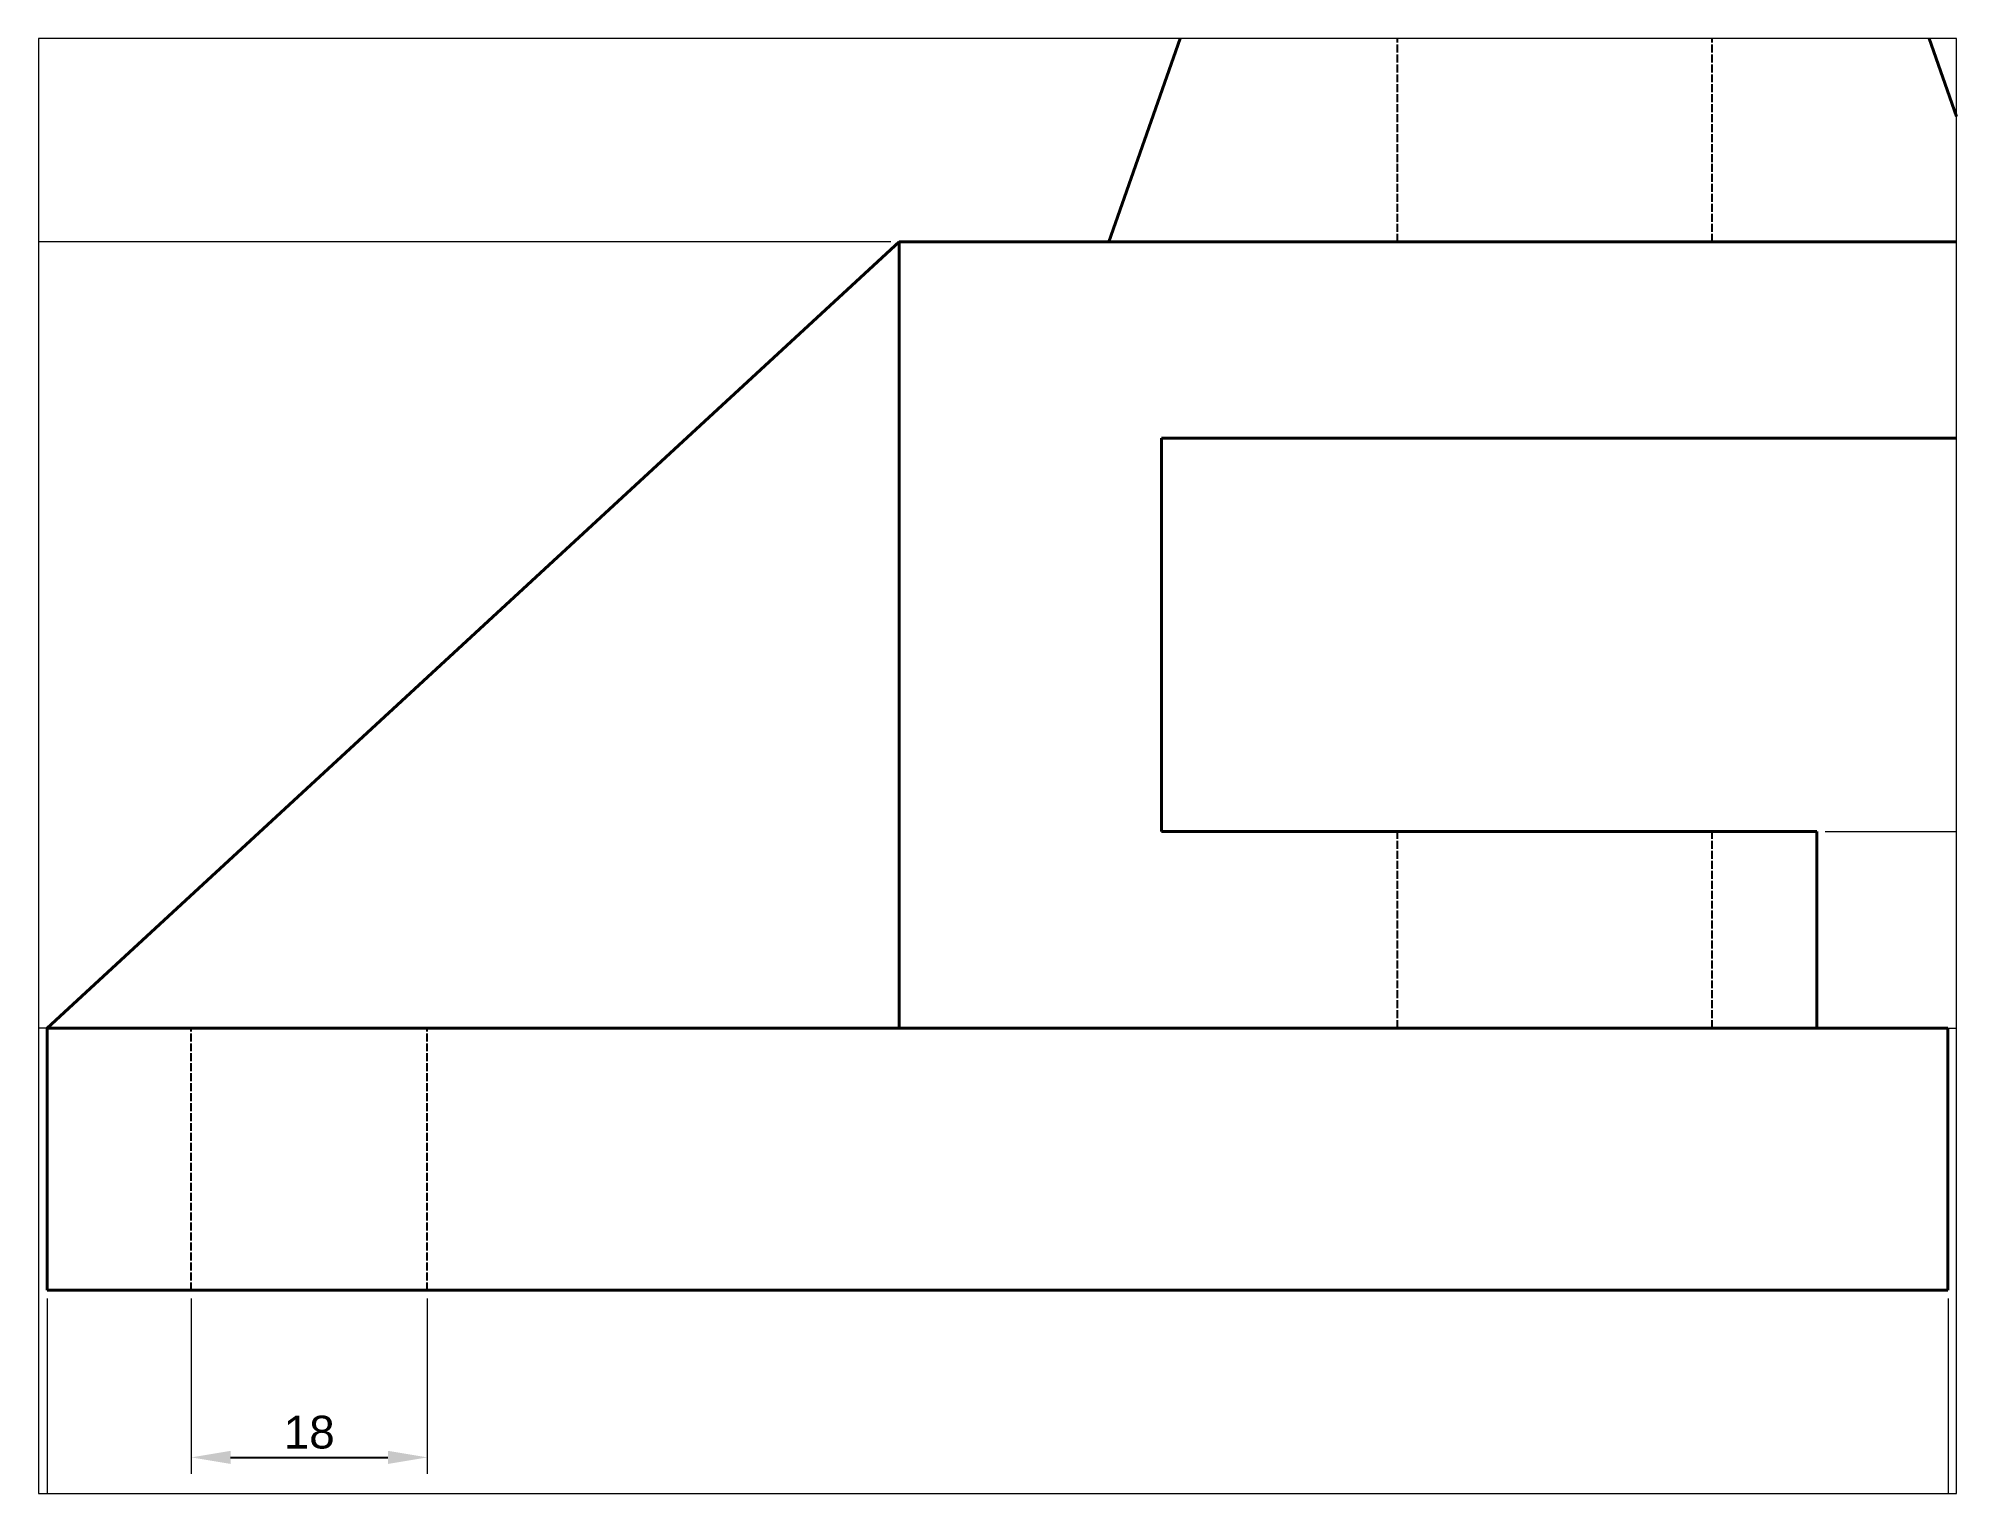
# Paper-space layout 'Layout1' of a CAD drawing. Header units: millimetres. Extents: x 26 to 231, y 20 to 176.
# The model-space entities are those that its viewports show. They can reach past a viewport. Long polylines and large blocks are cut down to what shows.
import ezdxf

# ---------------------------------------------------------------- set-up
doc = ezdxf.new("R2010")
doc.units = ezdxf.units.MM
doc.header["$LTSCALE"] = 0.1
doc.linetypes.add('ACAD_ISO02W100', pattern=[15, 12, -3])
doc.layers.get('0').update_dxf_attribs({"lineweight": 40})
doc.layers.add('Hidden lines', color=4, linetype='ACAD_ISO02W100', lineweight=25)
doc.styles.get("Standard").update_dxf_attribs({"font": 'arial.ttf'})
doc.dimstyles.new('ISO-25', dxfattribs={"dimtxt": 2.5, "dimasz": 3, "dimexe": 1.25, "dimexo": 0.625, "dimtad": 1, "dimtxsty": 'Standard', "dimcen": 2.5, "dimclrd": 3, "dimclre": 2, "dimadec": 0, "dimazin": 0, "dimtfac": 1, "dimtmove": 0, "dimatfit": 3, "dimfxl": 1, "dimlwe": 20, "dimarcsym": 0})

# ---------------------------------------------------------------- blocks, each defined once
blk = doc.blocks.new('*D26')
at = {"color": 2, "linetype": 'Continuous', "lineweight": 20, "transparency": 16777216}
blk.add_line((1998.26, 1258.22), (1998.26, 1203.63), dxfattribs=at)
at = {"color": 2, "lineweight": 20, "transparency": 16777216}
blk.add_line((2143.26, 1258.22), (2143.26, 1203.63), dxfattribs=at)
at = {"color": 3, "lineweight": -2, "transparency": 16777216}
blk.add_line((2001.26, 1204.88), (2140.26, 1204.88), dxfattribs=at)
at = {"color": 3, "transparency": 16777216}
for points in [[(2001.26, 1205.38), (2001.26, 1204.38), (1998.26, 1204.88)], [(2140.26, 1205.38), (2140.26, 1204.38), (2143.26, 1204.88)]]:
    blk.add_solid(points, dxfattribs=at)
at = {"layer": 'Defpoints', "color": 0, "transparency": 16777216}
for p in [(1998.26, 1258.84), (2143.26, 1258.84), (2143.26, 1204.88)]:
    blk.add_point(p, dxfattribs=at)
at = {"color": 0, "transparency": 16777216, "insert": (2070.76, 1206.78), "char_height": 2.5, "attachment_point": 5}
blk.add_mtext('145', dxfattribs=at)
blk = doc.blocks.new('*D28')
at = {"color": 2, "linetype": 'Continuous', "lineweight": 20, "transparency": 16777216}
blk.add_line((2009.26, 1258.22), (2009.26, 1244.85), dxfattribs=at)
at = {"color": 2, "lineweight": 20, "transparency": 16777216}
blk.add_line((2027.26, 1258.22), (2027.26, 1244.85), dxfattribs=at)
at = {"color": 3, "lineweight": -2, "transparency": 16777216}
blk.add_line((2012.26, 1246.1), (2024.26, 1246.1), dxfattribs=at)
at = {"color": 3, "transparency": 16777216}
for points in [[(2012.26, 1246.6), (2012.26, 1245.6), (2009.26, 1246.1)], [(2024.26, 1246.6), (2024.26, 1245.6), (2027.26, 1246.1)]]:
    blk.add_solid(points, dxfattribs=at)
at = {"layer": 'Defpoints', "color": 0, "transparency": 16777216}
for p in [(2009.26, 1258.84), (2027.26, 1258.84), (2027.26, 1246.1)]:
    blk.add_point(p, dxfattribs=at)
at = {"color": 0, "transparency": 16777216, "insert": (2018.26, 1248.01), "char_height": 2.5, "attachment_point": 5}
blk.add_mtext('18', dxfattribs=at)
blk = doc.blocks.new('*D29')
at = {"color": 2, "linetype": 'Continuous', "lineweight": 20, "transparency": 16777216}
blk.add_line((2143.88, 1278.84), (2163.44, 1278.84), dxfattribs=at)
at = {"color": 3, "lineweight": -2, "transparency": 16777216}
blk.add_line((2162.19, 1275.84), (2162.19, 1261.84), dxfattribs=at)
at = {"color": 2, "lineweight": 20, "transparency": 16777216}
blk.add_line((2143.88, 1258.84), (2163.44, 1258.84), dxfattribs=at)
at = {"color": 3, "transparency": 16777216}
for points in [[(2161.69, 1275.84), (2162.69, 1275.84), (2162.19, 1278.84)], [(2161.69, 1261.84), (2162.69, 1261.84), (2162.19, 1258.84)]]:
    blk.add_solid(points, dxfattribs=at)
at = {"layer": 'Defpoints', "color": 0, "transparency": 16777216}
for p in [(2143.26, 1278.84), (2143.26, 1258.84), (2162.19, 1258.84)]:
    blk.add_point(p, dxfattribs=at)
at = {"color": 0, "transparency": 16777216, "insert": (2160.29, 1268.84), "char_height": 2.5, "attachment_point": 5, "rotation": 90}
blk.add_mtext('20', dxfattribs=at)
blk = doc.blocks.new('*D30')
at = {"color": 2, "linetype": 'Continuous', "lineweight": 20, "transparency": 16777216}
blk.add_line((2133.88, 1293.84), (2163.44, 1293.84), dxfattribs=at)
at = {"color": 3, "lineweight": -2, "transparency": 16777216}
blk.add_line((2162.19, 1290.84), (2162.19, 1281.84), dxfattribs=at)
at = {"color": 2, "lineweight": 20, "transparency": 16777216}
blk.add_line((2133.88, 1278.84), (2163.44, 1278.84), dxfattribs=at)
at = {"color": 3, "transparency": 16777216}
for points in [[(2161.69, 1290.84), (2162.69, 1290.84), (2162.19, 1293.84)], [(2161.69, 1281.84), (2162.69, 1281.84), (2162.19, 1278.84)]]:
    blk.add_solid(points, dxfattribs=at)
at = {"layer": 'Defpoints', "color": 0, "transparency": 16777216}
for p in [(2133.26, 1293.84), (2133.26, 1278.84), (2162.19, 1278.84)]:
    blk.add_point(p, dxfattribs=at)
at = {"color": 0, "transparency": 16777216, "insert": (2160.29, 1286.34), "char_height": 2.5, "attachment_point": 5, "rotation": 90}
blk.add_mtext('15', dxfattribs=at)
blk = doc.blocks.new('*D31')
at = {"color": 2, "lineweight": 20, "transparency": 16777216}
blk.add_line((2133.88, 1323.84), (2163.09, 1323.84), dxfattribs=at)
at = {"color": 3, "lineweight": -2, "transparency": 16777216}
blk.add_line((2161.84, 1296.84), (2161.84, 1320.84), dxfattribs=at)
at = {"color": 2, "linetype": 'Continuous', "lineweight": 20, "transparency": 16777216}
blk.add_line((2133.88, 1293.84), (2163.09, 1293.84), dxfattribs=at)
at = {"color": 3, "transparency": 16777216}
for points in [[(2161.34, 1320.84), (2162.34, 1320.84), (2161.84, 1323.84)], [(2161.34, 1296.84), (2162.34, 1296.84), (2161.84, 1293.84)]]:
    blk.add_solid(points, dxfattribs=at)
at = {"layer": 'Defpoints', "color": 0, "transparency": 16777216}
for p in [(2133.26, 1323.84), (2161.84, 1323.84), (2133.26, 1293.84)]:
    blk.add_point(p, dxfattribs=at)
at = {"color": 0, "transparency": 16777216, "insert": (2159.93, 1308.84), "char_height": 2.5, "attachment_point": 5, "rotation": 90}
blk.add_mtext('30', dxfattribs=at)
blk = doc.blocks.new('*D35')
at = {"color": 2, "linetype": 'Continuous', "lineweight": 20, "transparency": 16777216}
blk.add_line((2062.63, 1338.84), (1957.82, 1338.84), dxfattribs=at)
at = {"color": 3, "lineweight": -2, "transparency": 16777216}
blk.add_line((1959.07, 1335.84), (1959.07, 1281.84), dxfattribs=at)
at = {"color": 2, "lineweight": 20, "transparency": 16777216}
blk.add_line((2062.63, 1278.84), (1957.82, 1278.84), dxfattribs=at)
at = {"color": 3, "transparency": 16777216}
for points in [[(1958.57, 1335.84), (1959.57, 1335.84), (1959.07, 1338.84)], [(1958.57, 1281.84), (1959.57, 1281.84), (1959.07, 1278.84)]]:
    blk.add_solid(points, dxfattribs=at)
at = {"layer": 'Defpoints', "color": 0, "transparency": 16777216}
for p in [(2063.26, 1338.84), (1959.07, 1278.84), (2063.26, 1278.84)]:
    blk.add_point(p, dxfattribs=at)
at = {"color": 0, "transparency": 16777216, "insert": (1957.17, 1308.84), "char_height": 2.5, "attachment_point": 5, "rotation": 90}
blk.add_mtext('60', dxfattribs=at)

msp = doc.modelspace()

# ---------------------------------------------------------------- linework, layer by layer
for p, q in [((2079.259, 1338.844), (2093.259, 1378.844)), ((2133.259, 1378.844), (2147.259, 1338.844)), ((2063.259, 1338.844), (1998.259, 1278.844)), ((2063.259, 1278.844), (2063.259, 1338.844)), ((2063.259, 1338.844), (2143.259, 1338.844)), ((2063.259, 1338.844), (2113.259, 1338.844)), ((2113.259, 1338.844), (2079.259, 1338.844)), ((2113.259, 1338.844), (2147.259, 1338.844)), ((2143.259, 1323.844), (2083.259, 1323.844)), ((2083.259, 1323.844), (2083.259, 1293.844)), ((2147.259, 1323.844), (2143.259, 1323.844)), ((2083.259, 1293.844), (2133.259, 1293.844)), ((2133.259, 1278.844), (2133.259, 1293.844)), ((1998.259, 1258.844), (1998.259, 1278.844)), ((1998.259, 1278.844), (2143.259, 1278.844)), ((1998.259, 1278.844), (2063.259, 1278.844)), ((2063.259, 1278.844), (2113.259, 1278.844)), ((2113.259, 1278.844), (2133.259, 1278.844)), ((2143.259, 1278.844), (2143.259, 1258.844)), ((2143.259, 1258.844), (1998.259, 1258.844))]:
    msp.add_line(p, q)
at = {"layer": 'Hidden lines'}
for p, q in [((2101.259, 1338.844), (2101.259, 1378.844)), ((2125.259, 1338.844), (2125.259, 1378.844)), ((2101.259, 1278.844), (2101.259, 1293.844)), ((2125.259, 1278.844), (2125.259, 1293.844)), ((2009.259, 1258.844), (2009.259, 1278.844)), ((2027.259, 1258.844), (2027.259, 1278.844))]:
    msp.add_line(p, q, dxfattribs=at)

# ---------------------------------------------------------------- dimensions: what is measured, and where the dimension line sits
for base, p1, p2, picture, middle in [((1959.075, 1278.844), (2063.259, 1338.844), (2063.259, 1278.844), '*D35', (1957.173, 1308.844)), ((2161.837, 1323.844), (2133.259, 1293.844), (2133.259, 1323.844), '*D31', (2159.935, 1308.844)), ((2162.191, 1278.844), (2133.259, 1293.844), (2133.259, 1278.844), '*D30', (2160.29, 1286.344)), ((2162.191, 1258.844), (2143.259, 1278.844), (2143.259, 1258.844), '*D29', (2160.29, 1268.844))]:
    dim = msp.add_linear_dim(base=base, p1=p1, p2=p2, angle=90, dimstyle='ISO-25')
    dim.commit()
    dim.dimension.update_dxf_attribs({"geometry": picture, "text_midpoint": middle})
for base, p1, p2, picture, middle in [((2143.259, 1204.875), (1998.259, 1258.844), (2143.259, 1258.844), '*D26', (2070.759, 1206.776)), ((2027.259, 1246.104), (2009.259, 1258.844), (2027.259, 1258.844), '*D28', (2018.259, 1248.006))]:
    dim = msp.add_linear_dim(base=base, p1=p1, p2=p2, dimstyle='ISO-25')
    dim.commit()
    dim.dimension.update_dxf_attribs({"geometry": picture, "text_midpoint": middle})

psp = doc.layouts.get("Layout1")

# ---------------------------------------------------------------- viewports
at = {"layer": '0'}
psp.add_viewport(center=(128.5, 97.5), size=(205.6, 156), view_center_point=(2070.759, 1298.844), view_height=111.01963, dxfattribs=at)

doc.saveas('drawing.dxf')
